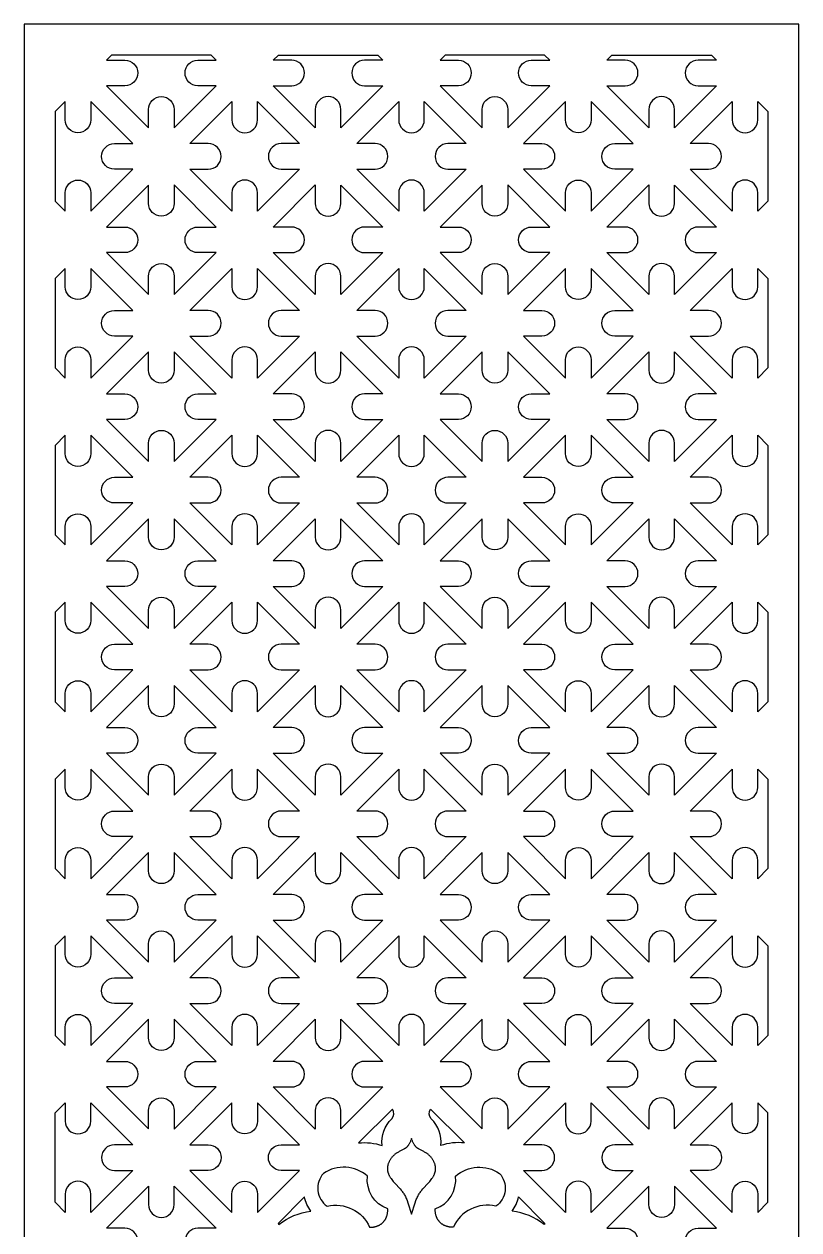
# Model space of a CAD drawing. Extents: x 988 to 1488, y 202 to 2202.
# Drawn here: x 988 to 1488, y 1425 to 2202 of the extents above; entities that cross this region are included whole.
import ezdxf

# ---------------------------------------------------------------- set-up
doc = ezdxf.new("R2010")
doc.units = 0
doc.layers.add('LAYER_01', color=7, linetype='CONTINUOUS')

msp = doc.modelspace()

# ---------------------------------------------------------------- linework, layer by layer
at = {"layer": 'LAYER_01'}
for points in [[(1238.07, 2202.29), (988.07, 2202.29), (988.07, 202.29), (1488.07, 202.29), (1488.07, 2202.29)], [(1238.07, 1483.56), (1237.94, 1483.18), (1237.81, 1482.8), (1237.67, 1482.41), (1237.52, 1482.03), (1237.36, 1481.65), (1237.19, 1481.28), (1237.01, 1480.91), (1236.82, 1480.54), (1236.62, 1480.19), (1236.41, 1479.84), (1236.3, 1479.67), (1236.19, 1479.5), (1236.08, 1479.34), (1235.96, 1479.17), (1235.84, 1479.01), (1235.71, 1478.86), (1235.59, 1478.7), (1235.46, 1478.55), (1235.33, 1478.41), (1235.19, 1478.27), (1235.05, 1478.13), (1234.91, 1477.99), (1234.74, 1477.84), (1234.56, 1477.69), (1234.38, 1477.55), (1234.2, 1477.41), (1234.01, 1477.27), (1233.82, 1477.14), (1233.63, 1477.02), (1233.43, 1476.89), (1233.03, 1476.66), (1232.62, 1476.43), (1230.05, 1475.14), (1229.62, 1474.91), (1229.19, 1474.67), (1228.77, 1474.42), (1228.56, 1474.29), (1228.35, 1474.16), (1228.03, 1473.93), (1227.72, 1473.7), (1227.41, 1473.46), (1227.11, 1473.2), (1226.81, 1472.94), (1226.52, 1472.67), (1226.24, 1472.38), (1225.97, 1472.09), (1225.7, 1471.8), (1225.44, 1471.49), (1225.19, 1471.18), (1224.95, 1470.86), (1224.72, 1470.53), (1224.5, 1470.2), (1224.29, 1469.87), (1224.09, 1469.53), (1223.9, 1469.18), (1223.72, 1468.83), (1223.55, 1468.48), (1223.39, 1468.12), (1223.25, 1467.76), (1223.11, 1467.4), (1222.99, 1467.04), (1222.89, 1466.67), (1222.84, 1466.49), (1222.79, 1466.31), (1222.75, 1466.12), (1222.71, 1465.94), (1222.68, 1465.76), (1222.64, 1465.58), (1222.62, 1465.39), (1222.59, 1465.21), (1222.57, 1465.03), (1222.55, 1464.84), (1222.54, 1464.66), (1222.53, 1464.48), (1222.53, 1464.3), (1222.53, 1464.12), (1222.53, 1463.94), (1222.53, 1463.76), (1222.54, 1463.58), (1222.56, 1463.4), (1222.58, 1463.22), (1222.6, 1463.05), (1222.62, 1462.87), (1222.65, 1462.69), (1222.68, 1462.52), (1222.72, 1462.34), (1222.76, 1462.17), (1222.8, 1462), (1222.85, 1461.82), (1222.9, 1461.65), (1222.95, 1461.48), (1223.01, 1461.31), (1223.13, 1460.97), (1223.26, 1460.63), (1223.4, 1460.3), (1223.56, 1459.97), (1223.72, 1459.64), (1223.89, 1459.31), (1224.08, 1458.99), (1224.27, 1458.67), (1224.46, 1458.36), (1224.67, 1458.04), (1224.88, 1457.73), (1225.32, 1457.12), (1225.78, 1456.52), (1226.26, 1455.93), (1226.75, 1455.36), (1227.24, 1454.79), (1230.66, 1451.12), (1231.41, 1450.25), (1231.78, 1449.8), (1232.14, 1449.35), (1232.49, 1448.88), (1232.83, 1448.39), (1233.16, 1447.89), (1233.48, 1447.37), (1233.79, 1446.83), (1234.09, 1446.26), (1234.39, 1445.62), (1234.69, 1444.96), (1234.98, 1444.27), (1235.25, 1443.57), (1235.77, 1442.11), (1238.07, 1434.92), (1240.36, 1442.11), (1240.88, 1443.57), (1241.16, 1444.27), (1241.44, 1444.96), (1241.74, 1445.62), (1242.05, 1446.26), (1242.34, 1446.83), (1242.65, 1447.37), (1242.97, 1447.89), (1243.3, 1448.39), (1243.64, 1448.88), (1243.99, 1449.35), (1244.35, 1449.8), (1244.72, 1450.25), (1245.47, 1451.12), (1248.89, 1454.79), (1249.38, 1455.36), (1249.87, 1455.93), (1250.35, 1456.52), (1250.81, 1457.12), (1251.25, 1457.73), (1251.46, 1458.04), (1251.67, 1458.36), (1251.87, 1458.67), (1252.06, 1458.99), (1252.24, 1459.31), (1252.41, 1459.64), (1252.57, 1459.97), (1252.73, 1460.3), (1252.87, 1460.63), (1253, 1460.97), (1253.12, 1461.31), (1253.18, 1461.48), (1253.23, 1461.65), (1253.28, 1461.82), (1253.33, 1462), (1253.37, 1462.17), (1253.41, 1462.34), (1253.45, 1462.52), (1253.48, 1462.69), (1253.51, 1462.87), (1253.53, 1463.05), (1253.56, 1463.22), (1253.57, 1463.4), (1253.59, 1463.58), (1253.6, 1463.76), (1253.6, 1463.94), (1253.61, 1464.12), (1253.6, 1464.3), (1253.6, 1464.48), (1253.59, 1464.66), (1253.58, 1464.84), (1253.56, 1465.03), (1253.54, 1465.21), (1253.51, 1465.39), (1253.49, 1465.58), (1253.45, 1465.76), (1253.42, 1465.94), (1253.38, 1466.12), (1253.34, 1466.31), (1253.29, 1466.49), (1253.25, 1466.67), (1253.14, 1467.04), (1253.02, 1467.4), (1252.89, 1467.76), (1252.74, 1468.12), (1252.58, 1468.48), (1252.41, 1468.83), (1252.23, 1469.18), (1252.04, 1469.53), (1251.84, 1469.87), (1251.63, 1470.2), (1251.41, 1470.53), (1251.18, 1470.86), (1250.94, 1471.18), (1250.69, 1471.49), (1250.43, 1471.8), (1250.16, 1472.09), (1249.89, 1472.38), (1249.61, 1472.67), (1249.32, 1472.94), (1249.02, 1473.2), (1248.72, 1473.46), (1248.41, 1473.7), (1248.1, 1473.93), (1247.78, 1474.16), (1247.57, 1474.29), (1247.36, 1474.42), (1246.94, 1474.67), (1246.51, 1474.91), (1246.08, 1475.14), (1243.51, 1476.43), (1243.1, 1476.66), (1242.7, 1476.89), (1242.5, 1477.02), (1242.31, 1477.14), (1242.12, 1477.27), (1241.93, 1477.41), (1241.75, 1477.55), (1241.57, 1477.69), (1241.39, 1477.84), (1241.22, 1477.99), (1241.08, 1478.13), (1240.94, 1478.27), (1240.8, 1478.41), (1240.67, 1478.55), (1240.54, 1478.7), (1240.42, 1478.86), (1240.29, 1479.01), (1240.17, 1479.17), (1240.06, 1479.34), (1239.94, 1479.5), (1239.83, 1479.67), (1239.72, 1479.84), (1239.51, 1480.19), (1239.31, 1480.54), (1239.12, 1480.91), (1238.94, 1481.28), (1238.77, 1481.65), (1238.61, 1482.03), (1238.46, 1482.41), (1238.32, 1482.8), (1238.19, 1483.18)]]:
    msp.add_lwpolyline(points, close=True, dxfattribs=at)
for points in [[(1044.54, 2182.29), (1041.29, 2179.04), (1053.13, 2179.04, -1), (1053.13, 2162.53), (1041.28, 2162.53), (1068.39, 2135.42), (1068.39, 2147.27, -1), (1084.91, 2147.27), (1084.91, 2135.43), (1112.01, 2162.53), (1100.17, 2162.53, -1), (1100.17, 2179.04), (1112.02, 2179.04), (1108.77, 2182.29)], [(1216.37, 2182.29), (1219.62, 2179.04), (1207.78, 2179.04, 1), (1207.78, 2162.53), (1219.63, 2162.53), (1192.52, 2135.42), (1192.52, 2147.27, 1), (1176, 2147.27), (1176, 2135.43), (1148.9, 2162.53), (1160.74, 2162.53, 1), (1160.74, 2179.04), (1148.89, 2179.04), (1152.14, 2182.29)], [(1259.76, 2182.29), (1256.51, 2179.04), (1268.35, 2179.04, -1), (1268.35, 2162.53), (1256.5, 2162.53), (1283.61, 2135.42), (1283.61, 2147.27, -1), (1300.13, 2147.27), (1300.13, 2135.43), (1327.23, 2162.53), (1315.39, 2162.53, -1), (1315.39, 2179.04), (1327.24, 2179.04), (1323.99, 2182.29)], [(1431.59, 2182.29), (1434.84, 2179.04), (1423, 2179.04, 1), (1423, 2162.53), (1434.85, 2162.53), (1407.74, 2135.42), (1407.74, 2147.27, 1), (1391.22, 2147.27), (1391.22, 2135.43), (1364.12, 2162.53), (1375.96, 2162.53, 1), (1375.96, 2179.04), (1364.11, 2179.04), (1367.36, 2182.29)], [(1008.07, 2088.14), (1014.59, 2081.62), (1014.59, 2093.46, -1), (1031.1, 2093.46), (1031.1, 2081.61), (1058.21, 2108.72), (1046.36, 2108.72, -1), (1046.36, 2125.24), (1058.2, 2125.24), (1031.1, 2152.34), (1031.1, 2140.5, -1), (1014.59, 2140.5), (1014.59, 2152.35), (1008.07, 2145.83)], [(1122.2, 2093.46), (1122.2, 2081.62), (1095.1, 2108.72), (1106.94, 2108.72, 1), (1106.94, 2125.24), (1095.09, 2125.24), (1122.2, 2152.35), (1122.2, 2140.5, 1), (1138.71, 2140.5), (1138.71, 2152.35), (1165.82, 2125.24), (1153.97, 2125.24, 1), (1153.97, 2108.72), (1165.81, 2108.72), (1138.71, 2081.62), (1138.71, 2093.46, 1)], [(1238.07, 2101.71, 0.414214), (1229.81, 2093.46), (1229.81, 2081.61), (1202.7, 2108.72), (1214.55, 2108.72, 1), (1214.55, 2125.24), (1202.71, 2125.24), (1229.81, 2152.34), (1229.81, 2140.5, 1), (1246.32, 2140.5), (1246.32, 2152.34), (1273.42, 2125.24), (1261.58, 2125.24, 1), (1261.58, 2108.72), (1273.43, 2108.72), (1246.32, 2081.61), (1246.32, 2093.46, 0.414214)], [(1353.93, 2093.46), (1353.93, 2081.62), (1381.03, 2108.72), (1369.19, 2108.72, -1), (1369.19, 2125.24), (1381.04, 2125.24), (1353.93, 2152.35), (1353.93, 2140.5, -1), (1337.42, 2140.5), (1337.42, 2152.35), (1310.31, 2125.24), (1322.16, 2125.24, -1), (1322.16, 2108.72), (1310.32, 2108.72), (1337.42, 2081.62), (1337.42, 2093.46, -1)], [(1468.07, 2088.14), (1461.54, 2081.62), (1461.54, 2093.46, 1), (1445.03, 2093.46), (1445.03, 2081.61), (1417.92, 2108.72), (1429.77, 2108.72, 1), (1429.77, 2125.24), (1417.93, 2125.24), (1445.03, 2152.34), (1445.03, 2140.5, 1), (1461.54, 2140.5), (1461.54, 2152.35), (1468.07, 2145.83)], [(1100.17, 2071.43), (1112.02, 2071.43), (1084.91, 2098.54), (1084.91, 2086.69, -1), (1068.39, 2086.69), (1068.39, 2098.53), (1041.29, 2071.43), (1053.13, 2071.43, -1), (1053.13, 2054.92), (1041.28, 2054.92), (1068.39, 2027.81), (1068.39, 2039.66, -1), (1084.91, 2039.66), (1084.91, 2027.82), (1112.01, 2054.92), (1100.17, 2054.92, -1)], [(1160.74, 2071.43), (1148.89, 2071.43), (1176, 2098.54), (1176, 2086.69, 1), (1192.52, 2086.69), (1192.52, 2098.53), (1219.62, 2071.43), (1207.78, 2071.43, 1), (1207.78, 2054.92), (1219.63, 2054.92), (1192.52, 2027.81), (1192.52, 2039.66, 1), (1176, 2039.66), (1176, 2027.82), (1148.9, 2054.92), (1160.74, 2054.92, 1)], [(1315.39, 2071.43), (1327.24, 2071.43), (1300.13, 2098.54), (1300.13, 2086.69, -1), (1283.61, 2086.69), (1283.61, 2098.53), (1256.51, 2071.43), (1268.35, 2071.43, -1), (1268.35, 2054.92), (1256.5, 2054.92), (1283.61, 2027.81), (1283.61, 2039.66, -1), (1300.13, 2039.66), (1300.13, 2027.82), (1327.23, 2054.92), (1315.39, 2054.92, -1)], [(1375.96, 2071.43), (1364.11, 2071.43), (1391.22, 2098.54), (1391.22, 2086.69, 1), (1407.74, 2086.69), (1407.74, 2098.53), (1434.84, 2071.43), (1423, 2071.43, 1), (1423, 2054.92), (1434.85, 2054.92), (1407.74, 2027.81), (1407.74, 2039.66, 1), (1391.22, 2039.66), (1391.22, 2027.82), (1364.12, 2054.92), (1375.96, 2054.92, 1)], [(1008.07, 1980.53), (1014.59, 1974.01), (1014.59, 1985.85, -1), (1031.1, 1985.85), (1031.1, 1974), (1058.21, 2001.11), (1046.36, 2001.11, -1), (1046.36, 2017.63), (1058.2, 2017.63), (1031.1, 2044.73), (1031.1, 2032.89, -1), (1014.59, 2032.89), (1014.59, 2044.74), (1008.07, 2038.21)], [(1122.2, 1985.85), (1122.2, 1974.01), (1095.1, 2001.11), (1106.94, 2001.11, 1), (1106.94, 2017.63), (1095.09, 2017.63), (1122.2, 2044.74), (1122.2, 2032.89, 1), (1138.71, 2032.89), (1138.71, 2044.74), (1165.82, 2017.63), (1153.97, 2017.63, 1), (1153.97, 2001.11), (1165.81, 2001.11), (1138.71, 1974.01), (1138.71, 1985.85, 1)], [(1238.07, 1994.1, 0.414214), (1229.81, 1985.85), (1229.81, 1974), (1202.7, 2001.11), (1214.55, 2001.11, 1), (1214.55, 2017.63), (1202.71, 2017.63), (1229.81, 2044.73), (1229.81, 2032.89, 1), (1246.32, 2032.89), (1246.32, 2044.73), (1273.42, 2017.63), (1261.58, 2017.63, 1), (1261.58, 2001.11), (1273.43, 2001.11), (1246.32, 1974), (1246.32, 1985.85, 0.414214)], [(1353.93, 1985.85), (1353.93, 1974.01), (1381.03, 2001.11), (1369.19, 2001.11, -1), (1369.19, 2017.63), (1381.04, 2017.63), (1353.93, 2044.74), (1353.93, 2032.89, -1), (1337.42, 2032.89), (1337.42, 2044.74), (1310.31, 2017.63), (1322.16, 2017.63, -1), (1322.16, 2001.11), (1310.32, 2001.11), (1337.42, 1974.01), (1337.42, 1985.85, -1)], [(1468.07, 1980.53), (1461.54, 1974.01), (1461.54, 1985.85, 1), (1445.03, 1985.85), (1445.03, 1974), (1417.92, 2001.11), (1429.77, 2001.11, 1), (1429.77, 2017.63), (1417.93, 2017.63), (1445.03, 2044.73), (1445.03, 2032.89, 1), (1461.54, 2032.89), (1461.54, 2044.74), (1468.07, 2038.21)], [(1100.17, 1963.82), (1112.02, 1963.82), (1084.91, 1990.93), (1084.91, 1979.08, -1), (1068.39, 1979.08), (1068.39, 1990.92), (1041.29, 1963.82), (1053.13, 1963.82, -1), (1053.13, 1947.31), (1041.28, 1947.31), (1068.39, 1920.2), (1068.39, 1932.05, -1), (1084.91, 1932.05), (1084.91, 1920.21), (1112.01, 1947.31), (1100.17, 1947.31, -1)], [(1160.74, 1963.82), (1148.89, 1963.82), (1176, 1990.93), (1176, 1979.08, 1), (1192.52, 1979.08), (1192.52, 1990.92), (1219.62, 1963.82), (1207.78, 1963.82, 1), (1207.78, 1947.31), (1219.63, 1947.31), (1192.52, 1920.2), (1192.52, 1932.05, 1), (1176, 1932.05), (1176, 1920.21), (1148.9, 1947.31), (1160.74, 1947.31, 1)], [(1315.39, 1963.82), (1327.24, 1963.82), (1300.13, 1990.93), (1300.13, 1979.08, -1), (1283.61, 1979.08), (1283.61, 1990.92), (1256.51, 1963.82), (1268.35, 1963.82, -1), (1268.35, 1947.31), (1256.5, 1947.31), (1283.61, 1920.2), (1283.61, 1932.05, -1), (1300.13, 1932.05), (1300.13, 1920.21), (1327.23, 1947.31), (1315.39, 1947.31, -1)], [(1375.96, 1963.82), (1364.11, 1963.82), (1391.22, 1990.93), (1391.22, 1979.08, 1), (1407.74, 1979.08), (1407.74, 1990.92), (1434.84, 1963.82), (1423, 1963.82, 1), (1423, 1947.31), (1434.85, 1947.31), (1407.74, 1920.2), (1407.74, 1932.05, 1), (1391.22, 1932.05), (1391.22, 1920.21), (1364.12, 1947.31), (1375.96, 1947.31, 1)], [(1008.07, 1872.92), (1014.59, 1866.4), (1014.59, 1878.24, -1), (1031.1, 1878.24), (1031.1, 1866.39), (1058.21, 1893.5), (1046.36, 1893.5, -1), (1046.36, 1910.01), (1058.2, 1910.01), (1031.1, 1937.12), (1031.1, 1925.28, -1), (1014.59, 1925.28), (1014.59, 1937.13), (1008.07, 1930.6)], [(1122.2, 1878.24), (1122.2, 1866.4), (1095.1, 1893.5), (1106.94, 1893.5, 1), (1106.94, 1910.01), (1095.09, 1910.01), (1122.2, 1937.13), (1122.2, 1925.28, 1), (1138.71, 1925.28), (1138.71, 1937.13), (1165.82, 1910.01), (1153.97, 1910.01, 1), (1153.97, 1893.5), (1165.81, 1893.5), (1138.71, 1866.4), (1138.71, 1878.24, 1)], [(1238.07, 1886.49, 0.414214), (1229.81, 1878.24), (1229.81, 1866.39), (1202.7, 1893.5), (1214.55, 1893.5, 1), (1214.55, 1910.01), (1202.71, 1910.01), (1229.81, 1937.12), (1229.81, 1925.28, 1), (1246.32, 1925.28), (1246.32, 1937.12), (1273.42, 1910.01), (1261.58, 1910.01, 1), (1261.58, 1893.5), (1273.43, 1893.5), (1246.32, 1866.39), (1246.32, 1878.24, 0.414214)], [(1353.93, 1878.24), (1353.93, 1866.4), (1381.03, 1893.5), (1369.19, 1893.5, -1), (1369.19, 1910.01), (1381.04, 1910.01), (1353.93, 1937.13), (1353.93, 1925.28, -1), (1337.42, 1925.28), (1337.42, 1937.13), (1310.31, 1910.01), (1322.16, 1910.01, -1), (1322.16, 1893.5), (1310.32, 1893.5), (1337.42, 1866.4), (1337.42, 1878.24, -1)], [(1468.07, 1872.92), (1461.54, 1866.4), (1461.54, 1878.24, 1), (1445.03, 1878.24), (1445.03, 1866.39), (1417.92, 1893.5), (1429.77, 1893.5, 1), (1429.77, 1910.01), (1417.93, 1910.01), (1445.03, 1937.12), (1445.03, 1925.28, 1), (1461.54, 1925.28), (1461.54, 1937.13), (1468.07, 1930.6)], [(1061.38, 1847.95, -0.414214), (1053.13, 1839.7), (1041.28, 1839.7), (1068.39, 1812.58), (1068.39, 1824.44, -1), (1084.91, 1824.44), (1084.91, 1812.59), (1112.01, 1839.7), (1100.17, 1839.7, -1), (1100.17, 1856.2), (1112.02, 1856.2), (1084.91, 1883.32), (1084.91, 1871.47, -1), (1068.39, 1871.47), (1068.39, 1883.31), (1041.29, 1856.2), (1053.13, 1856.2, -0.414214)], [(1199.53, 1847.95, 0.414214), (1207.78, 1839.7), (1219.63, 1839.7), (1192.52, 1812.58), (1192.52, 1824.44, 1), (1176, 1824.44), (1176, 1812.59), (1148.9, 1839.7), (1160.74, 1839.7, 1), (1160.74, 1856.2), (1148.89, 1856.2), (1176, 1883.32), (1176, 1871.47, 1), (1192.52, 1871.47), (1192.52, 1883.31), (1219.62, 1856.2), (1207.78, 1856.2, 0.414214)], [(1276.6, 1847.95, -0.414214), (1268.35, 1839.7), (1256.5, 1839.7), (1283.61, 1812.58), (1283.61, 1824.44, -1), (1300.13, 1824.44), (1300.13, 1812.59), (1327.23, 1839.7), (1315.39, 1839.7, -1), (1315.39, 1856.2), (1327.24, 1856.2), (1300.13, 1883.32), (1300.13, 1871.47, -1), (1283.61, 1871.47), (1283.61, 1883.31), (1256.51, 1856.2), (1268.35, 1856.2, -0.414214)], [(1414.75, 1847.95, 0.414214), (1423, 1839.7), (1434.85, 1839.7), (1407.74, 1812.58), (1407.74, 1824.44, 1), (1391.22, 1824.44), (1391.22, 1812.59), (1364.12, 1839.7), (1375.96, 1839.7, 1), (1375.96, 1856.2), (1364.11, 1856.2), (1391.22, 1883.32), (1391.22, 1871.47, 1), (1407.74, 1871.47), (1407.74, 1883.31), (1434.84, 1856.2), (1423, 1856.2, 0.414214)], [(1008.07, 1765.31), (1014.59, 1758.78), (1014.59, 1770.62, -1), (1031.1, 1770.62), (1031.1, 1758.77), (1058.21, 1785.89), (1046.36, 1785.89, -1), (1046.36, 1802.4), (1058.2, 1802.4), (1031.1, 1829.51), (1031.1, 1817.67, -1), (1014.59, 1817.67), (1014.59, 1829.52), (1008.07, 1822.99)], [(1122.2, 1770.62), (1122.2, 1758.78), (1095.1, 1785.89), (1106.94, 1785.89, 1), (1106.94, 1802.4), (1095.09, 1802.4), (1122.2, 1829.52), (1122.2, 1817.67, 1), (1138.71, 1817.67), (1138.71, 1829.52), (1165.82, 1802.4), (1153.97, 1802.4, 1), (1153.97, 1785.89), (1165.81, 1785.89), (1138.71, 1758.78), (1138.71, 1770.62, 1)], [(1238.07, 1778.88, 0.414214), (1229.81, 1770.62), (1229.81, 1758.77), (1202.7, 1785.89), (1214.55, 1785.89, 1), (1214.55, 1802.4), (1202.71, 1802.4), (1229.81, 1829.51), (1229.81, 1817.67, 1), (1246.32, 1817.67), (1246.32, 1829.51), (1273.42, 1802.4), (1261.58, 1802.4, 1), (1261.58, 1785.89), (1273.43, 1785.89), (1246.32, 1758.77), (1246.32, 1770.62, 0.414214)], [(1353.93, 1770.62), (1353.93, 1758.78), (1381.03, 1785.89), (1369.19, 1785.89, -1), (1369.19, 1802.4), (1381.04, 1802.4), (1353.93, 1829.52), (1353.93, 1817.67, -1), (1337.42, 1817.67), (1337.42, 1829.52), (1310.31, 1802.4), (1322.16, 1802.4, -1), (1322.16, 1785.89), (1310.32, 1785.89), (1337.42, 1758.78), (1337.42, 1770.62, -1)], [(1468.07, 1765.31), (1461.54, 1758.78), (1461.54, 1770.62, 1), (1445.03, 1770.62), (1445.03, 1758.77), (1417.92, 1785.89), (1429.77, 1785.89, 1), (1429.77, 1802.4), (1417.93, 1802.4), (1445.03, 1829.51), (1445.03, 1817.67, 1), (1461.54, 1817.67), (1461.54, 1829.52), (1468.07, 1822.99)], [(1061.38, 1740.34, -0.414214), (1053.13, 1732.09), (1041.28, 1732.09), (1068.39, 1704.97), (1068.39, 1716.82, -1), (1084.91, 1716.82), (1084.91, 1704.98), (1112.01, 1732.09), (1100.17, 1732.09, -1), (1100.17, 1748.59), (1112.02, 1748.59), (1084.91, 1775.71), (1084.91, 1763.86, -1), (1068.39, 1763.86), (1068.39, 1775.7), (1041.29, 1748.59), (1053.13, 1748.59, -0.414214)], [(1199.53, 1740.34, 0.414214), (1207.78, 1732.09), (1219.63, 1732.09), (1192.52, 1704.97), (1192.52, 1716.82, 1), (1176, 1716.82), (1176, 1704.98), (1148.9, 1732.09), (1160.74, 1732.09, 1), (1160.74, 1748.59), (1148.89, 1748.59), (1176, 1775.71), (1176, 1763.86, 1), (1192.52, 1763.86), (1192.52, 1775.7), (1219.62, 1748.59), (1207.78, 1748.59, 0.414214)], [(1276.6, 1740.34, -0.414214), (1268.35, 1732.09), (1256.5, 1732.09), (1283.61, 1704.97), (1283.61, 1716.82, -1), (1300.13, 1716.82), (1300.13, 1704.98), (1327.23, 1732.09), (1315.39, 1732.09, -1), (1315.39, 1748.59), (1327.24, 1748.59), (1300.13, 1775.71), (1300.13, 1763.86, -1), (1283.61, 1763.86), (1283.61, 1775.7), (1256.51, 1748.59), (1268.35, 1748.59, -0.414214)], [(1414.75, 1740.34, 0.414214), (1423, 1732.09), (1434.85, 1732.09), (1407.74, 1704.97), (1407.74, 1716.82, 1), (1391.22, 1716.82), (1391.22, 1704.98), (1364.12, 1732.09), (1375.96, 1732.09, 1), (1375.96, 1748.59), (1364.11, 1748.59), (1391.22, 1775.71), (1391.22, 1763.86, 1), (1407.74, 1763.86), (1407.74, 1775.7), (1434.84, 1748.59), (1423, 1748.59, 0.414214)], [(1008.07, 1657.7), (1014.59, 1651.17), (1014.59, 1663.01, -1), (1031.1, 1663.01), (1031.1, 1651.16), (1058.21, 1678.28), (1046.36, 1678.28, -1), (1046.36, 1694.79), (1058.2, 1694.79), (1031.1, 1721.9), (1031.1, 1710.06, -1), (1014.59, 1710.06), (1014.59, 1721.91), (1008.07, 1715.38)], [(1122.2, 1663.01), (1122.2, 1651.17), (1095.1, 1678.28), (1106.94, 1678.28, 1), (1106.94, 1694.79), (1095.09, 1694.79), (1122.2, 1721.91), (1122.2, 1710.06, 1), (1138.71, 1710.06), (1138.71, 1721.91), (1165.82, 1694.79), (1153.97, 1694.79, 1), (1153.97, 1678.28), (1165.81, 1678.28), (1138.71, 1651.17), (1138.71, 1663.01, 1)], [(1238.07, 1671.27, 0.414214), (1229.81, 1663.01), (1229.81, 1651.16), (1202.7, 1678.28), (1214.55, 1678.28, 1), (1214.55, 1694.79), (1202.71, 1694.79), (1229.81, 1721.9), (1229.81, 1710.06, 1), (1246.32, 1710.06), (1246.32, 1721.9), (1273.42, 1694.79), (1261.58, 1694.79, 1), (1261.58, 1678.28), (1273.43, 1678.28), (1246.32, 1651.16), (1246.32, 1663.01, 0.414214)], [(1353.93, 1663.01), (1353.93, 1651.17), (1381.03, 1678.28), (1369.19, 1678.28, -1), (1369.19, 1694.79), (1381.04, 1694.79), (1353.93, 1721.91), (1353.93, 1710.06, -1), (1337.42, 1710.06), (1337.42, 1721.91), (1310.31, 1694.79), (1322.16, 1694.79, -1), (1322.16, 1678.28), (1310.32, 1678.28), (1337.42, 1651.17), (1337.42, 1663.01, -1)], [(1468.07, 1657.7), (1461.54, 1651.17), (1461.54, 1663.01, 1), (1445.03, 1663.01), (1445.03, 1651.16), (1417.92, 1678.28), (1429.77, 1678.28, 1), (1429.77, 1694.79), (1417.93, 1694.79), (1445.03, 1721.9), (1445.03, 1710.06, 1), (1461.54, 1710.06), (1461.54, 1721.91), (1468.07, 1715.38)], [(1061.38, 1632.73, -0.414214), (1053.13, 1624.48), (1041.28, 1624.48), (1068.39, 1597.36), (1068.39, 1609.21, -1), (1084.91, 1609.21), (1084.91, 1597.37), (1112.01, 1624.48), (1100.17, 1624.48, -1), (1100.17, 1640.98), (1112.02, 1640.98), (1084.91, 1668.1), (1084.91, 1656.25, -1), (1068.39, 1656.25), (1068.39, 1668.09), (1041.29, 1640.98), (1053.13, 1640.98, -0.414214)], [(1199.53, 1632.73, 0.414214), (1207.78, 1624.48), (1219.63, 1624.48), (1192.52, 1597.36), (1192.52, 1609.21, 1), (1176, 1609.21), (1176, 1597.37), (1148.9, 1624.48), (1160.74, 1624.48, 1), (1160.74, 1640.98), (1148.89, 1640.98), (1176, 1668.1), (1176, 1656.25, 1), (1192.52, 1656.25), (1192.52, 1668.09), (1219.62, 1640.98), (1207.78, 1640.98, 0.414214)], [(1276.6, 1632.73, -0.414214), (1268.35, 1624.48), (1256.5, 1624.48), (1283.61, 1597.36), (1283.61, 1609.21, -1), (1300.13, 1609.21), (1300.13, 1597.37), (1327.23, 1624.48), (1315.39, 1624.48, -1), (1315.39, 1640.98), (1327.24, 1640.98), (1300.13, 1668.1), (1300.13, 1656.25, -1), (1283.61, 1656.25), (1283.61, 1668.09), (1256.51, 1640.98), (1268.35, 1640.98, -0.414214)], [(1414.75, 1632.73, 0.414214), (1423, 1624.48), (1434.85, 1624.48), (1407.74, 1597.36), (1407.74, 1609.21, 1), (1391.22, 1609.21), (1391.22, 1597.37), (1364.12, 1624.48), (1375.96, 1624.48, 1), (1375.96, 1640.98), (1364.11, 1640.98), (1391.22, 1668.1), (1391.22, 1656.25, 1), (1407.74, 1656.25), (1407.74, 1668.09), (1434.84, 1640.98), (1423, 1640.98, 0.414214)], [(1008.07, 1550.09), (1014.59, 1543.56), (1014.59, 1555.4, -1), (1031.1, 1555.4), (1031.1, 1543.55), (1058.21, 1570.67), (1046.36, 1570.67, -1), (1046.36, 1587.18), (1058.2, 1587.18), (1031.1, 1614.29), (1031.1, 1602.45, -1), (1014.59, 1602.45), (1014.59, 1614.3), (1008.07, 1607.77)], [(1122.2, 1555.4), (1122.2, 1543.56), (1095.1, 1570.67), (1106.94, 1570.67, 1), (1106.94, 1587.18), (1095.09, 1587.18), (1122.2, 1614.3), (1122.2, 1602.45, 1), (1138.71, 1602.45), (1138.71, 1614.3), (1165.82, 1587.18), (1153.97, 1587.18, 1), (1153.97, 1570.67), (1165.81, 1570.67), (1138.71, 1543.56), (1138.71, 1555.4, 1)], [(1238.07, 1563.66, 0.414214), (1229.81, 1555.4), (1229.81, 1543.55), (1202.7, 1570.67), (1214.55, 1570.67, 1), (1214.55, 1587.18), (1202.71, 1587.18), (1229.81, 1614.29), (1229.81, 1602.45, 1), (1246.32, 1602.45), (1246.32, 1614.29), (1273.42, 1587.18), (1261.58, 1587.18, 1), (1261.58, 1570.67), (1273.43, 1570.67), (1246.32, 1543.55), (1246.32, 1555.4, 0.414214)], [(1353.93, 1555.4), (1353.93, 1543.56), (1381.03, 1570.67), (1369.19, 1570.67, -1), (1369.19, 1587.18), (1381.04, 1587.18), (1353.93, 1614.3), (1353.93, 1602.45, -1), (1337.42, 1602.45), (1337.42, 1614.3), (1310.31, 1587.18), (1322.16, 1587.18, -1), (1322.16, 1570.67), (1310.32, 1570.67), (1337.42, 1543.56), (1337.42, 1555.4, -1)], [(1468.07, 1550.09), (1461.54, 1543.56), (1461.54, 1555.4, 1), (1445.03, 1555.4), (1445.03, 1543.55), (1417.92, 1570.67), (1429.77, 1570.67, 1), (1429.77, 1587.18), (1417.93, 1587.18), (1445.03, 1614.29), (1445.03, 1602.45, 1), (1461.54, 1602.45), (1461.54, 1614.3), (1468.07, 1607.77)], [(1053.13, 1516.87), (1041.29, 1516.87), (1068.39, 1489.76), (1068.39, 1501.6, -1), (1084.91, 1501.6), (1084.91, 1489.75), (1112.02, 1516.87), (1100.17, 1516.87, -1), (1100.17, 1533.37), (1112.02, 1533.37), (1084.91, 1560.49), (1084.91, 1548.64, -1), (1068.39, 1548.64), (1068.39, 1560.48), (1041.29, 1533.37), (1053.13, 1533.37, -1)], [(1207.78, 1516.87), (1219.62, 1516.87), (1192.52, 1489.76), (1192.52, 1501.6, 1), (1176, 1501.6), (1176, 1489.75), (1148.89, 1516.87), (1160.74, 1516.87, 1), (1160.74, 1533.37), (1148.89, 1533.37), (1176, 1560.49), (1176, 1548.64, 1), (1192.52, 1548.64), (1192.52, 1560.48), (1219.62, 1533.37), (1207.78, 1533.37, 1)], [(1268.35, 1516.87), (1256.51, 1516.87), (1283.61, 1489.76), (1283.61, 1501.6, -1), (1300.13, 1501.6), (1300.13, 1489.75), (1327.24, 1516.87), (1315.39, 1516.87, -1), (1315.39, 1533.37), (1327.24, 1533.37), (1300.13, 1560.49), (1300.13, 1548.64, -1), (1283.61, 1548.64), (1283.61, 1560.48), (1256.51, 1533.37), (1268.35, 1533.37, -1)], [(1423, 1516.87), (1434.84, 1516.87), (1407.74, 1489.76), (1407.74, 1501.6, 1), (1391.22, 1501.6), (1391.22, 1489.75), (1364.11, 1516.87), (1375.96, 1516.87, 1), (1375.96, 1533.37), (1364.11, 1533.37), (1391.22, 1560.49), (1391.22, 1548.64, 1), (1407.74, 1548.64), (1407.74, 1560.48), (1434.84, 1533.37), (1423, 1533.37, 1)], [(1008.07, 1500.15), (1014.59, 1506.68), (1014.59, 1494.84, 1), (1031.1, 1494.84), (1031.1, 1506.69), (1058.21, 1479.57), (1046.36, 1479.57, 1), (1046.36, 1463.06), (1058.2, 1463.06), (1031.1, 1435.95), (1031.1, 1447.79, 1), (1014.59, 1447.79), (1014.59, 1435.94), (1008.07, 1442.47)], [(1122.2, 1494.84), (1122.2, 1506.68), (1095.1, 1479.57), (1106.94, 1479.57, -1), (1106.94, 1463.06), (1095.09, 1463.06), (1122.2, 1435.94), (1122.2, 1447.79, -1), (1138.71, 1447.79), (1138.71, 1435.94), (1165.82, 1463.06), (1153.97, 1463.06, -1), (1153.97, 1479.57), (1165.81, 1479.57), (1138.71, 1506.68), (1138.71, 1494.84, -1)], [(1219.18, 1479.03, -0.243123), (1225.37, 1496.23, 0.330092), (1225.76, 1502.62), (1203.89, 1480.75, -0.114979)], [(1256.95, 1479.03, 0.243123), (1250.76, 1496.23, -0.330092), (1250.38, 1502.62), (1272.24, 1480.75, 0.114979)], [(1353.93, 1494.84), (1353.93, 1506.68), (1381.03, 1479.57), (1369.19, 1479.57, 1), (1369.19, 1463.06), (1381.04, 1463.06), (1353.93, 1435.94), (1353.93, 1447.79, 1), (1337.42, 1447.79), (1337.42, 1435.94), (1310.31, 1463.06), (1322.16, 1463.06, 1), (1322.16, 1479.57), (1310.32, 1479.57), (1337.42, 1506.68), (1337.42, 1494.84, 1)], [(1468.07, 1500.15), (1461.54, 1506.68), (1461.54, 1494.84, -1), (1445.03, 1494.84), (1445.03, 1506.69), (1417.92, 1479.57), (1429.77, 1479.57, -1), (1429.77, 1463.06), (1417.93, 1463.06), (1445.03, 1435.95), (1445.03, 1447.79, -1), (1461.54, 1447.79), (1461.54, 1435.94), (1468.07, 1442.47)], [(1222.72, 1438.25, -0.343366), (1209.6, 1459.29, 0.342984), (1181.25, 1461.14, 0.446506), (1183.6, 1439.95, -0.363394), (1211.05, 1426.38), (1211.36, 1426.38), (1211.66, 1426.38), (1211.97, 1426.39), (1212.27, 1426.41), (1212.57, 1426.43), (1212.87, 1426.46), (1213.18, 1426.49), (1213.47, 1426.53), (1213.77, 1426.58), (1214.07, 1426.64), (1214.36, 1426.7), (1214.65, 1426.77), (1214.94, 1426.84), (1215.23, 1426.93), (1215.52, 1427.01), (1215.8, 1427.11), (1216.07, 1427.21), (1216.35, 1427.32), (1216.62, 1427.44), (1216.89, 1427.57), (1217.15, 1427.7), (1217.41, 1427.84), (1217.66, 1427.98), (1217.91, 1428.13), (1218.16, 1428.29), (1218.4, 1428.46), (1218.63, 1428.63), (1218.86, 1428.81), (1219.08, 1428.99), (1219.3, 1429.18), (1219.51, 1429.38), (1219.72, 1429.58), (1219.92, 1429.79), (1220.11, 1430.01), (1220.3, 1430.23), (1220.48, 1430.45), (1220.65, 1430.69), (1220.82, 1430.92), (1220.98, 1431.16), (1221.14, 1431.41), (1221.28, 1431.66), (1221.42, 1431.92), (1221.55, 1432.18), (1221.68, 1432.44), (1221.8, 1432.71), (1221.91, 1432.98), (1222.01, 1433.26), (1222.11, 1433.53), (1222.2, 1433.81), (1222.28, 1434.1), (1222.36, 1434.39), (1222.43, 1434.67), (1222.49, 1434.96), (1222.54, 1435.26), (1222.59, 1435.55), (1222.63, 1435.85), (1222.66, 1436.15), (1222.69, 1436.45), (1222.71, 1436.74), (1222.72, 1437.05), (1222.73, 1437.35), (1222.73, 1437.65), (1222.73, 1437.95)], [(1253.41, 1438.25, 0.343366), (1266.53, 1459.29, -0.342984), (1294.88, 1461.14, -0.446506), (1292.53, 1439.95, 0.363394), (1265.08, 1426.38), (1264.77, 1426.38), (1264.47, 1426.38), (1264.16, 1426.39), (1263.86, 1426.41), (1263.56, 1426.43), (1263.26, 1426.46), (1262.96, 1426.49), (1262.66, 1426.53), (1262.36, 1426.58), (1262.06, 1426.64), (1261.77, 1426.7), (1261.48, 1426.77), (1261.19, 1426.84), (1260.9, 1426.93), (1260.62, 1427.01), (1260.33, 1427.11), (1260.06, 1427.21), (1259.78, 1427.32), (1259.51, 1427.44), (1259.24, 1427.57), (1258.98, 1427.7), (1258.72, 1427.84), (1258.47, 1427.98), (1258.22, 1428.13), (1257.97, 1428.29), (1257.73, 1428.46), (1257.5, 1428.63), (1257.27, 1428.81), (1257.05, 1428.99), (1256.83, 1429.18), (1256.62, 1429.38), (1256.41, 1429.58), (1256.21, 1429.79), (1256.02, 1430.01), (1255.83, 1430.23), (1255.65, 1430.45), (1255.48, 1430.69), (1255.31, 1430.92), (1255.15, 1431.16), (1255, 1431.41), (1254.85, 1431.66), (1254.71, 1431.92), (1254.58, 1432.18), (1254.45, 1432.44), (1254.33, 1432.71), (1254.22, 1432.98), (1254.12, 1433.26), (1254.02, 1433.53), (1253.93, 1433.81), (1253.85, 1434.1), (1253.77, 1434.39), (1253.71, 1434.67), (1253.64, 1434.96), (1253.59, 1435.26), (1253.54, 1435.55), (1253.5, 1435.85), (1253.47, 1436.15), (1253.44, 1436.45), (1253.42, 1436.74), (1253.41, 1437.05), (1253.4, 1437.35), (1253.4, 1437.65), (1253.4, 1437.95)], [(1061.38, 1417.51, 0.414214), (1053.13, 1425.76), (1041.28, 1425.76), (1068.39, 1452.88), (1068.39, 1441.03, 1), (1084.91, 1441.03), (1084.91, 1452.87), (1112.01, 1425.76), (1100.17, 1425.76, 1), (1100.17, 1409.26), (1112.02, 1409.26), (1084.91, 1382.14), (1084.91, 1393.99, 1), (1068.39, 1393.99), (1068.39, 1382.15), (1041.29, 1409.26), (1053.13, 1409.26, 0.414214)], [(1414.75, 1417.51, -0.414214), (1423, 1425.76), (1434.85, 1425.76), (1407.74, 1452.88), (1407.74, 1441.03, -1), (1391.22, 1441.03), (1391.22, 1452.87), (1364.12, 1425.76), (1375.96, 1425.76, -1), (1375.96, 1409.26), (1364.11, 1409.26), (1391.22, 1382.14), (1391.22, 1393.99, -1), (1407.74, 1393.99), (1407.74, 1382.15), (1434.84, 1409.26), (1423, 1409.26, -0.414214)], [(1173.12, 1436.71, -0.107424), (1169.03, 1445.9), (1151.93, 1428.79), (1152.44, 1428.26, -0.133457)], [(1303.01, 1436.71, 0.107424), (1307.1, 1445.9), (1324.2, 1428.79), (1323.69, 1428.26, 0.133457)]]:
    msp.add_lwpolyline(points, format="xyb", close=True, dxfattribs=at)

doc.saveas('drawing.dxf')
